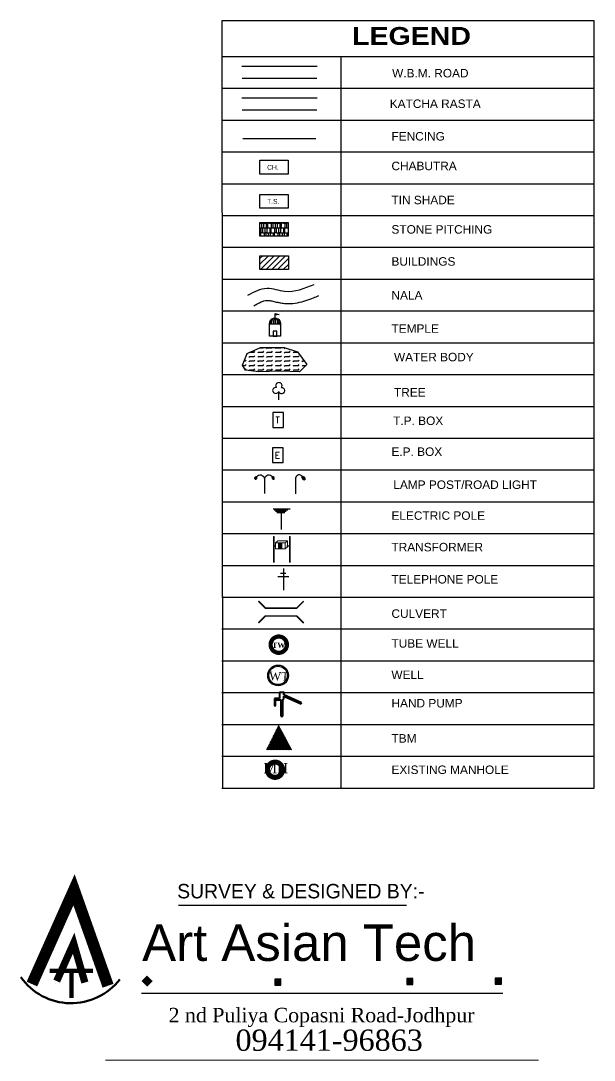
# Model space of a CAD drawing. Extents: x -8268 to 23638, y -6524 to 6806.
# Drawn here: x -2245.4 to -2160.7, y 2861.6 to 3015.3 of the extents above; entities that cross this region are included whole.
import ezdxf

# ---------------------------------------------------------------- set-up
doc = ezdxf.new("R2010")
doc.units = 0
doc.header["$MEASUREMENT"] = 0
for name, pattern in [('ACAD_ISO12W100', [21, 12, -3, 0, -3, 0, -3]), ('CENTERX2', [4, 2.5, -0.5, 0.5, -0.5]), ('DASHED', [0.75, 0.5, -0.25])]:
    doc.linetypes.add(name, pattern=pattern)
for name, color, linetype in [('BUILDING', 6, 'Continuous'), ('CULVERT', 140, 'Continuous'), ('DP', 7, 'Continuous'), ('FRAME', 7, 'Continuous'), ('HATCH', 6, 'Continuous'), ('HP', 7, 'Continuous'), ('MAN_HOLE', 4, 'Continuous'), ('STONE PICHING', 224, 'Continuous'), ('T_LINE', 7, 'ACAD_ISO12W100'), ('TABLE TEXT', 7, 'Continuous'), ('TBM', 1, 'Continuous'), ('TREES', 3, 'Continuous'), ('WATER TANK', 4, 'Continuous'), ('WELL', 4, 'Continuous')]:
    doc.layers.add(name, color=color, linetype=linetype)
for name, color, linetype, lineweight in [('center', 7, 'CENTERX2', 18), ('DRG', 6, 'Continuous', 30), ('EP', 5, 'Continuous', 30), ('FANCING', 6, 'SN-FENS', 30), ('KATCHA RASTA', 50, 'Continuous', 30), ('NALA', 4, 'Continuous', 30), ('ROAD', 9, 'Continuous', 30), ('S-B', 240, 'DASHED', 30), ('TEXT', 7, 'Continuous', 30), ('WATER', 4, 'Continuous', 30)]:
    doc.layers.add(name, color=color, linetype=linetype, lineweight=lineweight)
doc.styles.add('A', font='ARIAL.TTF')
doc.styles.add('AR', font='')
doc.styles.add('RK', font='TIMES.TTF')
doc.styles.add('ROMANS', font='romans.shx')
doc.styles.get("Standard").update_dxf_attribs({"font": 'simplex.shx'})
doc.styles.add('style1', font='swisscl.ttf', dxfattribs={"height": 5})
doc.styles.add('style19', font='', dxfattribs={"height": 5})
doc.styles.add('style3', font='swisse.ttf', dxfattribs={"height": 3})
doc.styles.add('style5', font='stylu.ttf', dxfattribs={"height": 1})
doc.styles.get('AR').set_extended_font_data('Arial Black')
doc.styles.get('style19').set_extended_font_data('Swis721 Th BT')
doc.linetypes.add('SN-FENS', pattern='A,4.742525,["X",Standard,S=2,R=359.989802,X=0,Y=-1.002985],0.257475,-0.807891,5', length=10.807891)

# ---------------------------------------------------------------- blocks, each defined once
blk = doc.blocks.new('A$C4B014825')
at = {"layer": 'TABLE TEXT', "color": 126}
for points, const_width in [([(7.69, 13.28), (36.78, 78.5), (60.29, 12.09)], 8), ([(24.81, 15.32), (36.52, 41.54), (44.28, 14.31)], 5), ([(50, 22.4), (20.01, 22.4)], 3), ([(35.01, 22.4), (35.01, 3.69)], 3)]:
    blk.add_lwpolyline(points, dxfattribs=dict(at, const_width=const_width))
at = {"layer": 'TABLE TEXT', "color": 126, "lineweight": 50}
blk.add_arc((34.76, 42.62), 42.62, 215.37084, 322.23061, dxfattribs=at)
blk = doc.blocks.new('TBM')
at = {"layer": 'TBM'}
h = blk.add_hatch(dxfattribs=at)
h.set_pattern_fill('ANSI31', color=256, scale=2, style=0)
h.set_pattern_definition([(45, (-10043.04594, -10174.33244), (-0.1767766953, 0.1767766953), [])])
h.paths.add_polyline_path([(-2.96, -0.02), (3.11, -0.02), (-0.02, 5.85)])
h.paths.add_polyline_path([(-1.87, 0.69), (1.87, 0.69), (1.87, 2.49), (-1.87, 2.49)], flags=24)
at = {"layer": 'TBM', "const_width": 0.05}
blk.add_lwpolyline([(-0.02, 5.85), (-2.96, -0.02), (3.11, -0.02), (-0.02, 5.85)], dxfattribs=at)
at = {"layer": 'TBM', "color": 7, "style": 'style19'}
blk.add_text('TBM', height=1.2, dxfattribs=at).set_placement((-1.57, 0.99))
blk = doc.blocks.new('WT')
at = {"layer": 'WATER', "lineweight": 30}
for radius in [2.44, 2.17]:
    blk.add_circle((-0.25, 0.12), radius, dxfattribs=at)
at = {"layer": 'WATER', "color": 7, "insert": (-2.33, 1.02), "char_height": 2, "width": 49.8222, "attachment_point": 1, "rotation": 357.2963, "style": 'style1'}
blk.add_mtext('{\\fTimes New Roman|b0|i0|c0|p18;WT}', dxfattribs=at)
blk = doc.blocks.new('W')
at = {"color": 151, "lineweight": 9, "const_width": 1}
blk.add_lwpolyline([(-1.92, 0, 1), (1.92, 0, 1)], format="xyb", close=True, dxfattribs=at)
at = {"lineweight": 9, "insert": (-0.04, 0.5), "char_height": 1.25, "width": 3.2449, "attachment_point": 2}
blk.add_mtext('{\\fTimes New Roman|b1|i0|c0|p18;TW}', dxfattribs=at)
blk = doc.blocks.new('TP')
at = {"layer": 'T_LINE', "color": 0, "linetype": 'Continuous'}
for p, q in [((0, 5.11), (0, 0)), ((-1.29, 3.22), (1.29, 3.22)), ((-0.68, 4.05), (0.58, 4.05))]:
    blk.add_line(p, q, dxfattribs=at)
blk = doc.blocks.new('tf')
at = {"layer": 'DP', "color": 7, "lineweight": 9}
for p, q in [((-3.71, 12.09), (-3.67, -0.12)), ((-3.42, 12.09), (-3.39, -0.12)), ((3.79, 12.11), (3.83, -0.1)), ((4.08, 12.11), (4.11, -0.1))]:
    blk.add_line(p, q, dxfattribs=at)
at = {"layer": 'DP', "color": 7, "lineweight": 15}
for p, q in [((-2.8, 9.12), (-1.6, 10.06)), ((1.73, 9.14), (2.93, 10.07)), ((2.93, 7.27), (2.93, 10.07)), ((-2.79, 7.72), (-3.69, 7.72)), ((-2.79, 7.56), (-3.69, 7.56)), ((-2.8, 9.12), (1.73, 9.14)), ((-2.8, 9.12), (-2.79, 6.32)), ((-2.79, 6.32), (1.74, 6.34)), ((-1.34, 9.13), (-1.34, 6.33)), ((-1.1, 9.13), (-1.09, 6.33)), ((-0.86, 9.13), (-0.85, 6.33)), ((-0.62, 9.13), (-0.61, 6.33)), ((-0.4, 9.13), (-0.4, 6.33)), ((-0.16, 9.13), (-0.15, 6.33)), ((0.08, 9.13), (0.09, 6.33)), ((0.29, 9.13), (0.29, 6.33)), ((1.74, 6.34), (1.73, 9.14)), ((1.74, 6.34), (2.93, 7.27)), ((2.52, 7.74), (4.09, 7.74)), ((2.52, 7.57), (4.09, 7.58))]:
    blk.add_line(p, q, dxfattribs=at)
at = {"layer": 'DRG', "color": 7, "lineweight": 30}
for p, q in [((-3.71, 12.09), (-3.42, 12.09)), ((3.79, 12.11), (4.08, 12.11))]:
    blk.add_line(p, q, dxfattribs=at)
at = {"layer": 'DRG', "color": 7, "lineweight": 15}
blk.add_line((-1.6, 10.06), (2.93, 10.07), dxfattribs=at)
blk = doc.blocks.new('A$C52FD59D9')
at = {"layer": 'EP', "color": 1, "lineweight": 30}
for points in [[(-4.89, 13.02), (5.65, 13.02)], [(-4.2, 12.26), (4.3, 12.26)], [(-3.37, 11.52), (3.27, 11.52)], [(-2.58, 10.73), (2.35, 10.73)], [(0, 13.02), (0, 0)]]:
    blk.add_lwpolyline(points, dxfattribs=at)
blk = doc.blocks.new('EP')
at = {"layer": 'EP', "linetype": 'Continuous', "xscale": 0.1875, "yscale": 0.1875, "zscale": 0.1875}
blk.add_blockref('A$C52FD59D9', (0, 0), dxfattribs=at)
blk = doc.blocks.new('LP')
at = {"layer": 'EP', "linetype": 'Continuous'}
for p, q in [((-2.31, 3.6), (-1.96, 3.96)), ((-2.31, 3.59), (-1.94, 3.95)), ((-2.31, 3.62), (-1.98, 3.95)), ((-2.3, 3.54), (-1.89, 3.95)), ((-2.3, 3.55), (-1.9, 3.95)), ((-2.3, 3.57), (-1.92, 3.95)), ((-2.3, 3.65), (-2, 3.95)), ((-2.3, 3.67), (-2.02, 3.95)), ((-2.3, 3.52), (-1.87, 3.94)), ((-2.3, 3.69), (-2.04, 3.94)), ((-2.29, 3.51), (-1.86, 3.94)), ((-2.29, 3.72), (-2.07, 3.94)), ((-2.29, 3.49), (-1.84, 3.93)), ((-2.28, 3.48), (-1.84, 3.92)), ((-2.28, 3.75), (-2.1, 3.92)), ((-2.28, 3.46), (-1.83, 3.91)), ((-2.27, 3.45), (-1.82, 3.9)), ((-2.26, 3.44), (-1.82, 3.88)), ((-2.26, 3.43), (-1.81, 3.87)), ((-2.25, 3.79), (-2.14, 3.9)), ((-2.25, 3.41), (-1.81, 3.86)), ((-2.24, 3.41), (-1.8, 3.84)), ((-2.22, 3.4), (-1.8, 3.83)), ((-2.21, 3.4), (-1.79, 3.81)), ((-2.19, 3.4), (-1.79, 3.8)), ((-2.18, 3.39), (-1.79, 3.78)), ((-2.16, 3.39), (-1.79, 3.76)), ((-2.14, 3.39), (-1.79, 3.74)), ((-2.12, 3.39), (-1.79, 3.73)), ((-2.1, 3.39), (-1.79, 3.71)), ((-2.08, 3.39), (-1.79, 3.68)), ((-2.05, 3.4), (-1.79, 3.66)), ((-2.03, 3.41), (-1.8, 3.63)), ((-2, 3.42), (-1.81, 3.6)), ((-1.96, 3.44), (-1.83, 3.56)), ((0, 3.59), (0, 0)), ((1.79, 3.77), (1.97, 3.96)), ((1.79, 3.8), (1.95, 3.96)), ((1.79, 3.7), (2.04, 3.95)), ((1.79, 3.72), (2.02, 3.95)), ((1.79, 3.73), (2, 3.95)), ((1.79, 3.75), (1.99, 3.95)), ((1.79, 3.67), (2.07, 3.94)), ((1.79, 3.68), (2.05, 3.94)), ((1.8, 3.82), (1.93, 3.95)), ((1.8, 3.85), (1.91, 3.95)), ((1.8, 3.64), (2.09, 3.93)), ((1.8, 3.65), (2.08, 3.93)), ((1.81, 3.88), (1.88, 3.95)), ((1.81, 3.61), (2.12, 3.92)), ((1.81, 3.62), (2.11, 3.92)), ((1.82, 3.59), (2.13, 3.91)), ((1.82, 3.58), (2.14, 3.9)), ((1.83, 3.92), (1.86, 3.94)), ((1.83, 3.57), (2.15, 3.89)), ((1.84, 3.56), (2.17, 3.89)), ((1.84, 3.55), (2.18, 3.88)), ((1.85, 3.53), (2.19, 3.87)), ((1.86, 3.52), (2.2, 3.86)), ((1.87, 3.51), (2.21, 3.85)), ((1.88, 3.5), (2.22, 3.84)), ((1.89, 3.49), (2.22, 3.83)), ((1.9, 3.48), (2.23, 3.82)), ((1.91, 3.47), (2.24, 3.81)), ((1.92, 3.47), (2.25, 3.8)), ((1.93, 3.46), (2.26, 3.79)), ((1.94, 3.45), (2.26, 3.77)), ((1.95, 3.44), (2.27, 3.76)), ((1.96, 3.44), (2.28, 3.75)), ((1.98, 3.43), (2.28, 3.74)), ((1.99, 3.42), (2.29, 3.72)), ((2, 3.42), (2.29, 3.71)), ((2.02, 3.41), (2.3, 3.69)), ((2.03, 3.41), (2.3, 3.68)), ((2.04, 3.4), (2.3, 3.66)), ((2.06, 3.4), (2.3, 3.64)), ((2.08, 3.4), (2.31, 3.63)), ((2.09, 3.39), (2.31, 3.61)), ((2.11, 3.39), (2.31, 3.59)), ((2.13, 3.39), (2.3, 3.57)), ((2.15, 3.39), (2.3, 3.54)), ((2.17, 3.39), (2.3, 3.52)), ((2.19, 3.39), (2.29, 3.49)), ((2.21, 3.4), (2.27, 3.46)), ((2.24, 3.41), (2.25, 3.42))]:
    blk.add_line(p, q, dxfattribs=at)
for centre, radius, start, end in [((-1.96, 3.61), 0.348, 71.5124, 214.6831), ((-2.13, 3.74), 0.348, 251.5124, 34.6831), ((-1.01, 3.29), 1.06, 16.6059, 142.2174), ((1.01, 3.29), 1.06, 37.7826, 163.3941), ((2.13, 3.74), 0.348, 145.3169, 288.4876), ((1.96, 3.61), 0.348, 325.3169, 108.4876)]:
    blk.add_arc(centre, radius, start, end, dxfattribs=at)
blk = doc.blocks.new('RL')
at = {"layer": 'EP', "linetype": 'Continuous'}
h = blk.add_hatch(dxfattribs=at)
h.set_pattern_fill('ANSI31', color=256, scale=0.076269, style=0)
h.set_pattern_definition([(45, (-3281.490706, 501.442085), (-0.00674133485, 0.00674133485), [])])
h.paths.add_polyline_path([(2.13, 3.3, 0.532529), (1.45, 4.15, 0.532529)])
blk.add_line((0, 0), (0, 3.81), dxfattribs=at)
for points in [[(1.45, 4.15, 0.532529), (2.13, 3.3, 16.157911)], [(1.45, 4.15, -0.532529), (2.13, 3.3, -16.157911)]]:
    blk.add_lwpolyline(points, format="xyb", dxfattribs=at)
blk.add_arc((0.81, 3.6), 0.842, 40.9389, 165.1213, dxfattribs=at)
blk = doc.blocks.new('EB')
at = {"layer": 'EP', "linetype": 'Continuous'}
blk.add_lwpolyline([(-1.13, -1.76), (1.37, -1.76), (1.37, 1.74), (-1.13, 1.74)], close=True, dxfattribs=at)
at = {"layer": 'EP', "color": 7, "linetype": 'Continuous', "style": 'ROMANS'}
blk.add_text('E  ', height=1.5, dxfattribs=at).set_placement((-0.56, -0.8))
blk = doc.blocks.new('TB')
at = {"layer": 'T_LINE', "linetype": 'Continuous'}
blk.add_lwpolyline([(-1.15, -1.84), (1.35, -1.84), (1.35, 1.66), (-1.15, 1.66)], close=True, dxfattribs=at)
at = {"layer": 'T_LINE', "color": 7, "linetype": 'Continuous', "style": 'ROMANS'}
blk.add_text('T', height=1.5, dxfattribs=at).set_placement((-0.55, -0.86))
blk = doc.blocks.new('temple')
at = {"layer": 'BUILDING', "color": 30, "lineweight": 30}
for points in [[(1.29, 4.02), (1.29, 5.09), (2.21, 4.88), (1.29, 4.69)], [(1.29, 3.97), (1.29, 2.81)]]:
    blk.add_lwpolyline(points, dxfattribs=at)
for points in [[(0, 2.8), (2.55, 2.8), (2.55, 0), (0, 0)], [(0.87, 0.01), (1.65, 0.01), (1.65, 1.12), (0.87, 1.12)]]:
    blk.add_lwpolyline(points, close=True, dxfattribs=at)
for centre, radius, start, end in [((1.26, 2.73), 1.32, 347.3159, 196.4881), ((1.27, 2.94), 1.06, 88.8257, 186.8928), ((1.34, 3.14), 0.857, 94.7039, 201.0258), ((2.15, 3.08), 1.25, 133.1061, 192.652), ((1.31, 3.2), 0.798, 332.8068, 91.4635), ((1.34, 2.94), 1.04, 352.9199, 92.4722), ((1.06, 3.21), 0.798, 329.9835, 72.8892)]:
    blk.add_arc(centre, radius, start, end, dxfattribs=at)
blk = doc.blocks.new('HP')
at = {"layer": 'HP', "color": 4, "linetype": 'CENTERX2', "lineweight": 40, "ltscale": 10}
for p, q in [((-1.06, 13.86), (-1.06, 10.3)), ((1.56, 13.86), (-1.06, 13.86)), ((1.52, 12.53), (1.56, 13.86)), ((11.93, 7.73), (1.52, 12.53)), ((-4.1, 10.3), (-4.1, 6.13)), ((-1.06, 10.3), (-4.1, 10.3)), ((-3.42, 9.6), (-0.38, 9.6)), ((-3.42, 6.13), (-3.42, 9.6)), ((-0.38, 9.6), (-0.38, 0)), ((0.92, 9.95), (1.52, 9.95)), ((0.92, 0.01), (0.92, 9.95)), ((1.52, 11.76), (11.67, 7.15)), ((1.52, 9.95), (1.52, 11.76)), ((11.67, 7.15), (11.93, 7.73)), ((-4.1, 6.13), (-3.42, 6.13)), ((-0.38, 0), (0.38, 0)), ((0.28, 0.02), (0.92, 0.01))]:
    blk.add_line(p, q, dxfattribs=at)
blk = doc.blocks.new('m.h.')
at = {"layer": 'MAN_HOLE', "const_width": 0.5}
blk.add_lwpolyline([(-0.75, 0, 1), (0.75, 0, 1)], format="xyb", close=True, dxfattribs=at)
at = {"layer": 'TEXT', "color": 1, "insert": (-1.14, 0.66), "char_height": 1, "width": 2.3964, "attachment_point": 1}
blk.add_mtext('{\\fTimes New Roman|b0|i0|c0|p18;MH}', dxfattribs=at)

msp = doc.modelspace()

# ---------------------------------------------------------------- hatches: boundary and pattern name
at = {"layer": 'HATCH'}
h = msp.add_hatch(dxfattribs=at)
h.set_pattern_fill('ANSI31', color=256, scale=4.780288, style=0)
h.set_pattern_definition([(45, (-2563.1335, 3076.6213), (-0.4225217, 0.4225217), [])])
h.paths.add_polyline_path([(-2210.059, 2980.533), (-2205.862, 2980.533), (-2205.862, 2978.5), (-2210.059, 2978.5)])
at = {"layer": 'NALA', "ltscale": 10}
h = msp.add_hatch(dxfattribs=at)
h.set_pattern_fill('FLEX', color=256, scale=2.611511, style=0)
h.set_pattern_definition([(0, (-2872.2865, 2811.56416), (0, 0.6528778), [0.6528778, -0.6528778]), (45, (-2871.63364, 2811.56416), (4e-17, 0.65287782), [0.16321946, -0.59686976, 0.16321946, -0.9233087])])
h.paths.add_polyline_path([(-2204.545, 2966.33), (-2206.509, 2966.984), (-2210.001, 2966.984), (-2211.965, 2966.112), (-2212.619, 2964.368), (-2212.183, 2963.605), (-2210.219, 2963.387), (-2207.055, 2963.496), (-2204.218, 2963.387), (-2203.127, 2964.477)])
at = {"layer": 'STONE PICHING'}
h = msp.add_hatch(dxfattribs=at)
h.set_pattern_fill('AR-RSHKE', color=31, scale=0.059754, style=0)
h.set_pattern_definition([(0, (-2563.15906, 3075.7104), (1.5237167, 0.7170432), [0.3585216, -0.298768, 0.4182752, -0.1792608, 0.5377824, -0.2390144]), (0, (-2562.80054, 3075.7403), (1.5237167, 0.7170432), [0.298768, -1.1353183, 0.2390144, -0.3585216]), (0, (-2562.0835, 3075.6656), (1.5237167, 0.7170432), [0.1792608, -1.8523615]), (90, (-2563.15906, 3075.7104), (-0.5079056, 0.71704315), [0.6871664, -2.1810063]), (90, (-2562.80054, 3075.7104), (-0.5079056, 0.71704315), [0.672228, -2.1959447]), (90, (-2562.50177, 3075.7104), (-0.5079056, 0.71704315), [0.6274128, -2.24076]), (90, (-2562.0835, 3075.66557), (-0.5079056, 0.71704315), [0.6871664, -2.1810063]), (90, (-2561.90424, 3075.66557), (-0.5079056, 0.71704315), [0.6871664, -2.1810063]), (90, (-2561.36645, 3075.7104), (-0.5079056, 0.71704315), [0.6572896, -2.210883])])
h.paths.add_polyline_path([(-2210.085, 2985.447), (-2205.888, 2985.447), (-2205.888, 2983.415), (-2210.085, 2983.415)])

# ---------------------------------------------------------------- linework, layer by layer
at = {"layer": 'BUILDING'}
for points in [[(-2210.088, 2994.643), (-2205.891, 2994.643), (-2205.891, 2992.61), (-2210.088, 2992.61)], [(-2210.088, 2989.611), (-2205.891, 2989.611), (-2205.891, 2987.579), (-2210.088, 2987.579)], [(-2210.059, 2980.533), (-2205.862, 2980.533), (-2205.862, 2978.5), (-2210.059, 2978.5)]]:
    msp.add_lwpolyline(points, close=True, dxfattribs=at)
at = {"layer": 'CULVERT', "const_width": 0.235}
for points in [[(-2210.292, 2929.497), (-2209.262, 2928.469), (-2204.628, 2928.469), (-2203.599, 2929.497)], [(-2210.292, 2926.26), (-2209.262, 2927.288), (-2204.628, 2927.288), (-2203.599, 2926.26)]]:
    msp.add_lwpolyline(points, dxfattribs=at)
at = {"layer": 'FANCING', "linetype": 'SN-FENS', "ltscale": 0.5}
msp.add_lwpolyline([(-2212.575, 2997.858), (-2201.839, 2997.858)], dxfattribs=at)
at = {"layer": 'FRAME'}
for points in [[(-2215.715, 3009.988), (-2160.715, 3009.988)], [(-2215.715, 3005.287), (-2160.715, 3005.287)], [(-2215.715, 3000.586), (-2160.715, 3000.586)], [(-2215.715, 2995.886), (-2160.715, 2995.886)], [(-2215.715, 2991.185), (-2160.715, 2991.185)], [(-2215.715, 2986.484), (-2160.715, 2986.484)], [(-2215.715, 2981.783), (-2160.715, 2981.783)], [(-2215.715, 2977.083), (-2160.715, 2977.083)], [(-2215.715, 2972.382), (-2160.715, 2972.382)], [(-2215.715, 2967.681), (-2160.715, 2967.681)], [(-2215.715, 2962.981), (-2160.715, 2962.981)], [(-2215.715, 2958.28), (-2160.715, 2958.28)], [(-2215.715, 2953.579), (-2160.715, 2953.579)], [(-2215.715, 2948.878), (-2160.715, 2948.878)], [(-2215.715, 2944.178), (-2160.715, 2944.178)], [(-2215.715, 2939.477), (-2160.715, 2939.477)], [(-2215.715, 2934.776), (-2160.715, 2934.776)], [(-2215.715, 2930.076), (-2160.715, 2930.076)], [(-2215.715, 2925.375), (-2160.715, 2925.375)], [(-2215.715, 2920.674), (-2160.715, 2920.674)], [(-2215.715, 2915.973), (-2160.715, 2915.973)], [(-2215.715, 2911.273), (-2160.715, 2911.273)], [(-2215.715, 2906.572), (-2160.715, 2906.572)], [(-2215.715, 2901.871), (-2160.715, 2901.871)]]:
    msp.add_lwpolyline(points, dxfattribs=at)
at = {"layer": 'FRAME', "color": 7}
msp.add_lwpolyline([(-2198.128, 3009.988), (-2198.128, 2901.871)], dxfattribs=at)
at = {"layer": 'KATCHA RASTA', "ltscale": 250}
for points in [[(-2212.751, 3003.862), (-2201.612, 3003.862)], [(-2212.676, 3002.082), (-2201.686, 3002.082)]]:
    msp.add_lwpolyline(points, dxfattribs=at)
at = {"layer": 'NALA', "ltscale": 10}
msp.add_lwpolyline([(-2212.619, 2964.368), (-2211.965, 2966.112), (-2210.001, 2966.984), (-2206.509, 2966.984), (-2204.545, 2966.33), (-2203.127, 2964.477), (-2204.218, 2963.387), (-2207.055, 2963.496), (-2210.219, 2963.387), (-2212.183, 2963.605)], close=True, dxfattribs=at)
msp.add_spline([(-2211.832, 2974.733), (-2209.019, 2975.744), (-2206.43, 2975.295), (-2202.041, 2976.307)], degree=3, dxfattribs=at)
msp.add_open_spline([(-2210.979, 2973.149), (-2210.858, 2973.214), (-2210.74, 2973.278), (-2210.4, 2973.458), (-2210.188, 2973.566), (-2209.801, 2973.742), (-2209.626, 2973.811), (-2209.321, 2973.905), (-2209.193, 2973.93), (-2209.06, 2973.943), (-2209.033, 2973.945), (-2208.989, 2973.946), (-2208.97, 2973.946), (-2208.927, 2973.945), (-2208.903, 2973.944), (-2208.828, 2973.939), (-2208.77, 2973.933), (-2208.561, 2973.903), (-2208.382, 2973.867), (-2207.968, 2973.771), (-2207.733, 2973.711), (-2207.313, 2973.618), (-2207.146, 2973.584), (-2206.861, 2973.537), (-2206.75, 2973.521), (-2206.396, 2973.48), (-2206.16, 2973.467), (-2205.448, 2973.463), (-2204.986, 2973.513), (-2204.106, 2973.676), (-2203.688, 2973.788), (-2202.889, 2974.042), (-2202.507, 2974.184), (-2201.873, 2974.432), (-2201.613, 2974.538), (-2201.361, 2974.641)], degree=3, knots=[0, 0, 0, 0, 1.2130372, 1.2130372, 3.6391115, 3.6391115, 6.0651858, 6.0651858, 8.4912601, 8.4912601, 9.1301242, 9.1301242, 9.6160956, 9.6160956, 10.1020669, 10.1020669, 11.0740096, 11.0740096, 13.2217959, 13.2217959, 15.3695822, 15.3695822, 16.6464853, 16.6464853, 17.4167734, 17.4167734, 19.0128608, 19.0128608, 22.3237721, 22.3237721, 25.6346833, 25.6346833, 28.9455945, 28.9455945, 31.3696051, 31.3696051, 31.3696051, 31.3696051], dxfattribs=at)
at = {"layer": 'ROAD', "color": 3, "linetype": 'Continuous'}
msp.add_lwpolyline([(-2160.715, 2901.871), (-2160.715, 3015.26), (-2215.715, 3015.26), (-2215.601, 2901.871)], dxfattribs=at)
at = {"layer": 'ROAD', "linetype": 'DASHED', "ltscale": 200}
for points in [[(-2212.751, 3008.563), (-2201.612, 3008.563)], [(-2212.676, 3006.783), (-2201.686, 3006.783)]]:
    msp.add_lwpolyline(points, dxfattribs=at)
at = {"layer": 'S-B', "linetype": 'Continuous'}
msp.add_lwpolyline([(-2210.085, 2985.447), (-2205.888, 2985.447), (-2205.888, 2983.415), (-2210.085, 2983.415)], close=True, dxfattribs=at)
at = {"layer": 'TABLE TEXT'}
msp.add_line((-2188.429, 2884.53), (-2222.089, 2884.53), dxfattribs=at)
at = {"layer": 'TABLE TEXT', "color": 7, "lineweight": 5}
for p, q in [((-2188.429, 2884.53), (-2222.089, 2884.53)), ((-2232.85, 2861.644), (-2168.961, 2861.644))]:
    msp.add_line(p, q, dxfattribs=at)
at = {"layer": 'TABLE TEXT', "color": 126, "lineweight": 30}
for p, q in [((-2187.496, 2873.736), (-2188.399, 2873.732)), ((-2187.496, 2873.736), (-2188.399, 2873.732)), ((-2188.399, 2873.732), (-2188.395, 2872.829)), ((-2188.399, 2873.732), (-2188.395, 2872.829)), ((-2188.395, 2872.829), (-2187.492, 2872.833)), ((-2188.395, 2872.829), (-2187.492, 2872.833)), ((-2187.492, 2872.833), (-2187.496, 2873.736)), ((-2187.492, 2872.833), (-2187.496, 2873.736)), ((-2174.211, 2871.495), (-2227.546, 2871.495)), ((-2174.211, 2871.495), (-2227.546, 2871.495))]:
    msp.add_line(p, q, dxfattribs=at)
for points in [[(-2206.97, 2872.745), (-2206.974, 2873.648), (-2207.878, 2873.644), (-2207.874, 2872.741)], [(-2206.97, 2872.745), (-2206.974, 2873.648), (-2207.878, 2873.644), (-2207.874, 2872.741)], [(-2174.419, 2872.892), (-2174.423, 2873.795), (-2175.327, 2873.791), (-2175.323, 2872.888)], [(-2174.419, 2872.892), (-2174.423, 2873.795), (-2175.327, 2873.791), (-2175.323, 2872.888)]]:
    msp.add_lwpolyline(points, close=True, dxfattribs=at)
for points in [[(-2226.728, 2874.165), (-2227.546, 2873.34), (-2225.903, 2873.347)], [(-2226.728, 2874.165), (-2227.546, 2873.34), (-2225.903, 2873.347)], [(-2227.546, 2873.34), (-2226.721, 2872.522), (-2225.903, 2873.347)], [(-2227.546, 2873.34), (-2226.721, 2872.522), (-2225.903, 2873.347)], [(-2207.424, 2873.194), (-2206.974, 2873.648), (-2207.878, 2873.644)], [(-2207.424, 2873.194), (-2206.974, 2873.648), (-2207.878, 2873.644)], [(-2207.424, 2873.194), (-2207.878, 2873.644), (-2207.874, 2872.741)], [(-2207.424, 2873.194), (-2207.878, 2873.644), (-2207.874, 2872.741)], [(-2207.424, 2873.194), (-2207.874, 2872.741), (-2206.97, 2872.745)], [(-2207.424, 2873.194), (-2207.874, 2872.741), (-2206.97, 2872.745)], [(-2207.424, 2873.194), (-2206.97, 2872.745), (-2206.974, 2873.648)], [(-2207.424, 2873.194), (-2206.97, 2872.745), (-2206.974, 2873.648)], [(-2187.946, 2873.283), (-2187.496, 2873.736), (-2188.399, 2873.732)], [(-2187.946, 2873.283), (-2187.496, 2873.736), (-2188.399, 2873.732)], [(-2187.946, 2873.283), (-2188.399, 2873.732), (-2188.395, 2872.829)], [(-2187.946, 2873.283), (-2188.399, 2873.732), (-2188.395, 2872.829)], [(-2187.946, 2873.283), (-2188.395, 2872.829), (-2187.492, 2872.833)], [(-2187.946, 2873.283), (-2188.395, 2872.829), (-2187.492, 2872.833)], [(-2187.946, 2873.283), (-2187.492, 2872.833), (-2187.496, 2873.736)], [(-2187.946, 2873.283), (-2187.492, 2872.833), (-2187.496, 2873.736)], [(-2174.873, 2873.342), (-2174.423, 2873.795), (-2175.327, 2873.791)], [(-2174.873, 2873.342), (-2174.423, 2873.795), (-2175.327, 2873.791)], [(-2174.873, 2873.342), (-2175.327, 2873.791), (-2175.323, 2872.888)], [(-2174.873, 2873.342), (-2175.327, 2873.791), (-2175.323, 2872.888)], [(-2174.873, 2873.342), (-2175.323, 2872.888), (-2174.419, 2872.892)], [(-2174.873, 2873.342), (-2175.323, 2872.888), (-2174.419, 2872.892)], [(-2174.873, 2873.342), (-2174.419, 2872.892), (-2174.423, 2873.795)], [(-2174.873, 2873.342), (-2174.419, 2872.892), (-2174.423, 2873.795)]]:
    msp.add_solid(points, dxfattribs=at)
at = {"layer": 'TREES', "color": 3}
msp.add_lwpolyline([(-2207.3, 2960.481, 0.179, 0.179, 2.2553306), (-2206.945, 2961.043, 0.179, 0.179, 2.2553306), (-2207.609, 2961.064, 0.179, 0.179, 2.2553306), (-2207.297, 2960.477, 0, 0, 0)], format="xyseb", dxfattribs=at)
at = {"layer": 'TREES', "color": 244, "const_width": 0.179}
msp.add_lwpolyline([(-2207.297, 2960.477), (-2207.297, 2959.222)], dxfattribs=at)

# ---------------------------------------------------------------- block references
at = {"layer": 'center', "lineweight": 9, "xscale": 0.6555017963437422, "yscale": 0.6555017963428327, "zscale": 0.6555017963427954}
msp.add_blockref('temple', (-2208.679, 2968.66), dxfattribs=at)
at = {"layer": 'EP', "color": 0}
for name, p, xscale, yscale, zscale in [('EB', (-2207.508, 2951.081), 0.6267627092893235, 0.6267627092893235, 0.6267627092896901), ('LP', (-2209.391, 2945.375), 0.6267627092893235, 0.6267627092893235, 0.6267627092896901), ('RL', (-2204.77, 2945.363), 0.6267627092893235, 0.6267627092893235, 0.6267627092896901), ('EP', (-2206.956, 2940.083), 1.253525418578647, 1.253525418579329, 1.25352541857938), ('tf', (-2206.902, 2935.246), 0.3133813546446618, 0.3133813546448891, 0.3133813546448451)]:
    msp.add_blockref(name, p, dxfattribs=dict(at, xscale=xscale, yscale=yscale, zscale=zscale))
at = {"layer": 'FANCING', "xscale": 0.25, "yscale": 0.25, "zscale": 0.25}
msp.add_blockref('HP', (-2206.901, 2912.509), dxfattribs=at)
at = {"layer": 'HATCH', "xscale": 1.5, "yscale": 1.5, "zscale": 1.5}
msp.add_blockref('m.h.', (-2207.842, 2904.572), dxfattribs=at)
at = {"layer": 'T_LINE', "color": 0, "xscale": 0.6267627092893235, "yscale": 0.6267627092893235, "zscale": 0.6267627092896901}
for name, p in [('TB', (-2207.43, 2956.319)), ('TP', (-2206.596, 2931.105))]:
    msp.add_blockref(name, p, dxfattribs=at)
at = {"layer": 'TABLE TEXT', "color": 4, "xscale": 0.2135994562777341, "yscale": 0.2135994562795531, "zscale": 0.2135994562789235}
msp.add_blockref('A$C4B014825', (-2245.375, 2870.065), dxfattribs=at)
msp.add_blockref('A$C4B014825', (-2245.375, 2870.065), dxfattribs=at)
at = {"layer": 'TBM', "xscale": 0.6267627092893235, "yscale": 0.6267627092893235, "zscale": 0.6267627092896901}
msp.add_blockref('TBM', (-2207.293, 2907.518), dxfattribs=at)
at = {"layer": 'WATER TANK', "color": 0, "xscale": 0.6267627092893235, "yscale": 0.6267627092893235, "zscale": 0.6267627092896901}
msp.add_blockref('WT', (-2207.228, 2918.436), dxfattribs=at)
at = {"layer": 'WELL', "color": 0, "xscale": 0.6267627092893235, "yscale": 0.6267627092893235, "zscale": 0.6267627092896901}
msp.add_blockref('W', (-2207.286, 2923.057), dxfattribs=at)

# ---------------------------------------------------------------- texts
at = {"layer": 'BUILDING', "color": 7, "style": 'A'}
for s, p in [('CH.', (-2209.008, 2993.257)), ('T.S.', (-2209.008, 2988.225))]:
    msp.add_text(s, height=0.7051, dxfattribs=at).set_placement(p)
at = {"layer": 'FRAME', "color": 7, "style": 'AR'}
msp.add_text('LEGEND', height=2.6361, dxfattribs=at).set_placement((-2196.468, 3011.706))
at = {"layer": 'FRAME', "style": 'A'}
for s, height, p in [('W.B.M. ROAD', 1.25353, (-2190.552, 3006.892)), ('KATCHA RASTA', 1.25353, (-2190.898, 3002.373)), ('FENCING', 1.2535, (-2190.647, 2997.562)), ('CHABUTRA', 1.2535, (-2190.647, 2993.178)), ('TIN SHADE', 1.2535, (-2190.647, 2988.146)), ('STONE PITCHING', 1.25353, (-2190.647, 2983.801)), ('BUILDINGS', 1.2535, (-2190.647, 2979.064)), ('NALA', 1.2535, (-2190.647, 2974.062)), ('TEMPLE', 1.2535, (-2190.647, 2969.151)), ('WATER BODY', 1.2535, (-2190.278, 2964.933)), ('TREE', 1.2535, (-2190.278, 2959.732)), ('T.P. BOX', 1.2535, (-2190.401, 2955.519)), ('E.P. BOX', 1.2535, (-2190.647, 2950.953)), ('LAMP POST/ROAD LIGHT', 1.25353, (-2190.374, 2946.071)), ('ELECTRIC POLE', 1.25353, (-2190.647, 2941.511)), ('TRANSFORMER', 1.25353, (-2190.647, 2936.848)), ('TELEPHONE POLE', 1.25353, (-2190.647, 2932.096)), ('CULVERT', 1.2535, (-2190.647, 2927.019)), ('TUBE WELL', 1.2535, (-2190.647, 2922.615)), ('WELL', 1.2535, (-2190.662, 2917.98)), ('HAND PUMP', 1.2535, (-2190.647, 2913.778)), ('TBM', 1.2535, (-2190.647, 2908.579)), ('EXISTING MANHOLE', 1.25353, (-2190.647, 2903.944))]:
    msp.add_text(s, height=height, dxfattribs=at).set_placement(p)
at = {"layer": 'TABLE TEXT', "color": 7}
for s, height, style, p in [('SURVEY & DESIGNED BY:-', 2.13599, 'style5', (-2222.283, 2885.563)), ('SURVEY & DESIGNED BY:-', 2.13599, 'style5', (-2222.283, 2885.563)), ('Art Asian Tech', 5.38042, 'style3', (-2227.455, 2876.32)), ('Art Asian Tech', 5.38042, 'style3', (-2227.455, 2876.32)), ('2 nd Puliya Copasni Road-Jodhpur', 2.13599, 'RK', (-2223.553, 2867.245)), ('2 nd Puliya Copasni Road-Jodhpur', 2.13599, 'RK', (-2223.553, 2867.245)), ('094141-96863 ', 3.13859, 'RK', (-2213.671, 2863.034))]:
    msp.add_text(s, height=height, dxfattribs=dict(at, style=style)).set_placement(p)

doc.saveas('drawing.dxf')
